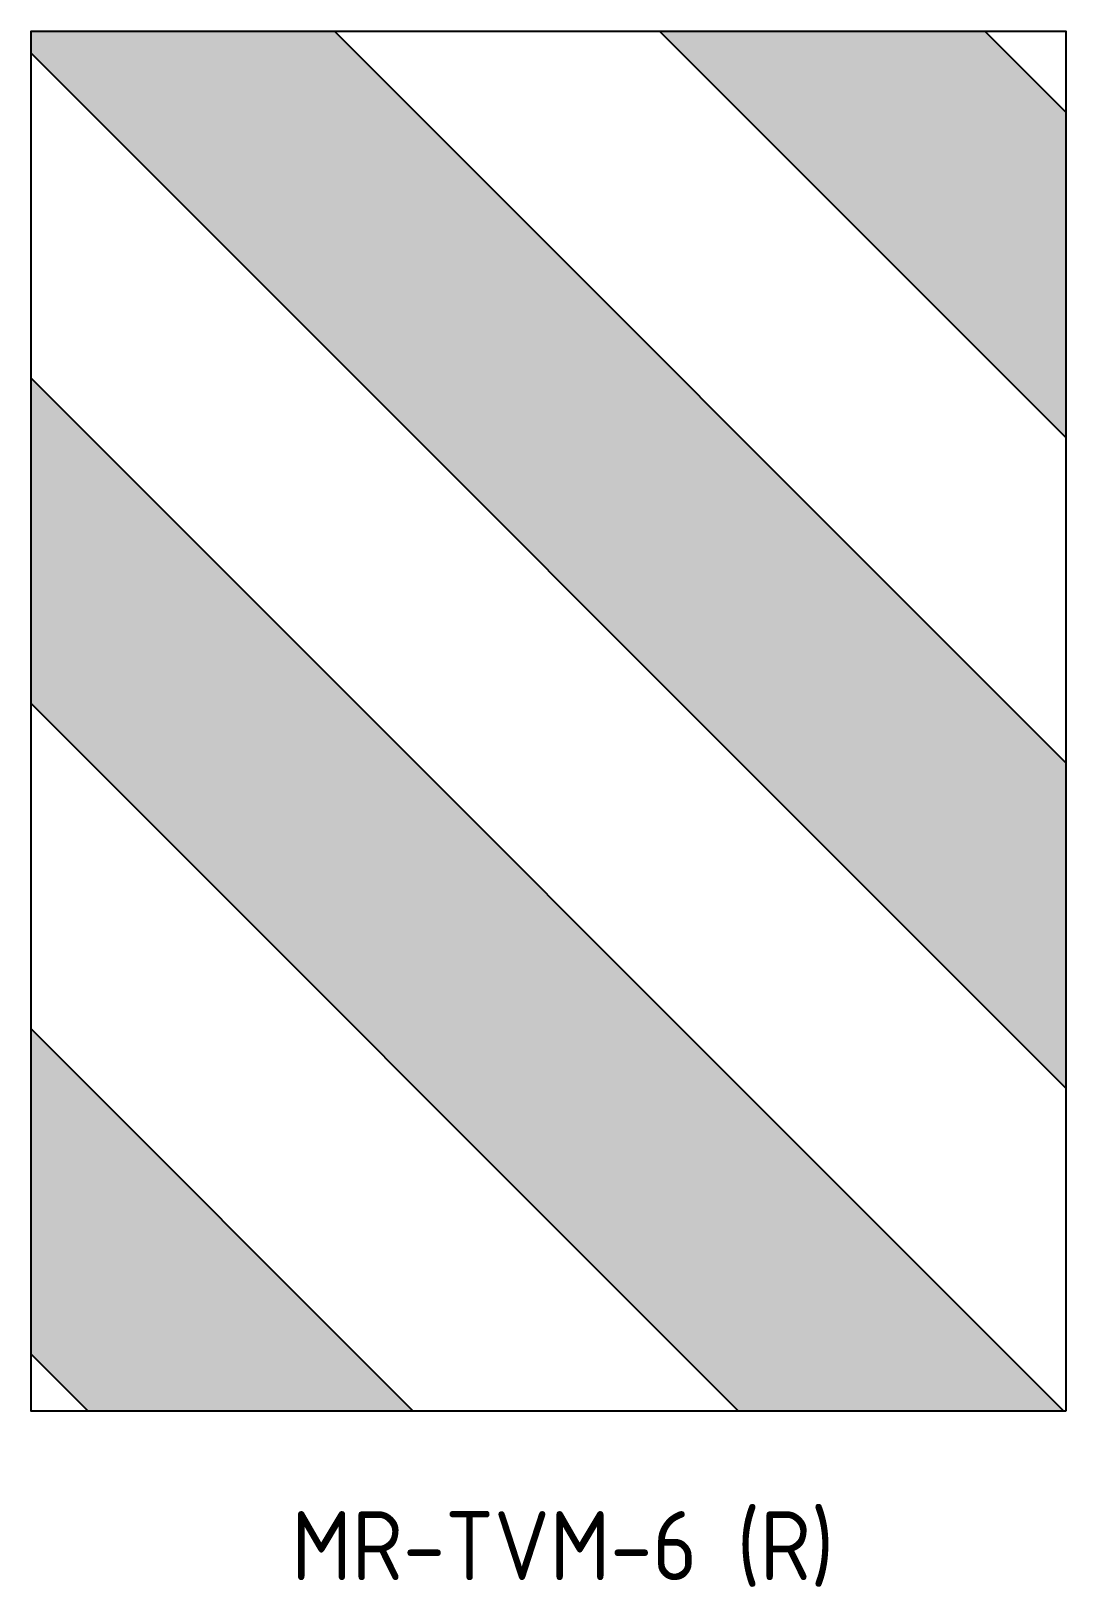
# Model space of a CAD drawing. Extents: x 259.1 to 304.1, y 51.4 to 119.
import ezdxf

# ---------------------------------------------------------------- set-up
doc = ezdxf.new("R2010")
doc.units = 0
doc.header["$LTSCALE"] = 12
doc.header["$MEASUREMENT"] = 0
doc.layers.add('L25', color=1, linetype='CONTINUOUS')
doc.layers.add('T25', color=1, linetype='CONTINUOUS')
doc.styles.add('ISO', font='iso')

msp = doc.modelspace()

# ---------------------------------------------------------------- hatches: boundary and pattern name
at = {"layer": 'L25'}
for points in [[(304.121, 73.043), (304.121, 87.185), (272.311, 118.995), (259.121, 118.995), (259.121, 118.043)], [(304.121, 101.327), (304.121, 115.469), (300.595, 118.995), (286.453, 118.995)], [(289.884, 58.995), (304.027, 58.995), (259.121, 103.901), (259.121, 89.758)], [(259.121, 75.616), (259.121, 61.474), (261.6, 58.995), (275.742, 58.995)]]:
    msp.add_hatch(color=256, dxfattribs=at).paths.add_polyline_path(points)

# ---------------------------------------------------------------- linework, layer by layer
for p, q in [((304.121, 87.185), (272.311, 118.995)), ((304.121, 101.327), (286.453, 118.995)), ((304.121, 115.469), (300.595, 118.995)), ((304.121, 73.043), (259.121, 118.043)), ((304.027, 58.995), (259.121, 103.901)), ((289.884, 58.995), (259.121, 89.758)), ((275.742, 58.995), (259.121, 75.616)), ((261.6, 58.995), (259.121, 61.474))]:
    msp.add_line(p, q, dxfattribs=at)
msp.add_lwpolyline([(304.121, 58.995), (259.121, 58.995), (259.121, 118.995), (304.121, 118.995)], close=True, dxfattribs=at)

# ---------------------------------------------------------------- texts
at = {"layer": 'T25', "color": 3, "style": 'ISO'}
msp.add_text('MR-TVM-6 (R)', height=3, dxfattribs=at).set_placement((270.438, 51.65))

doc.saveas('drawing.dxf')
